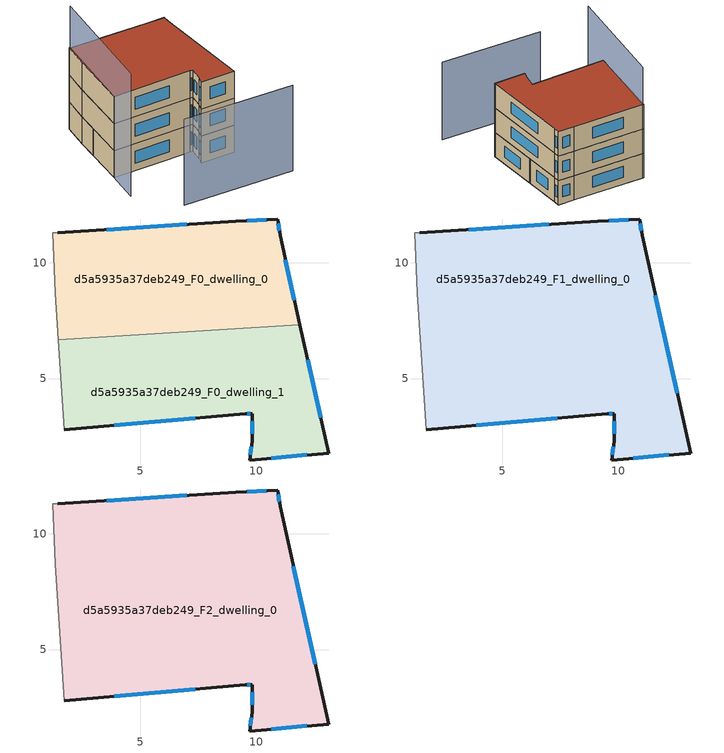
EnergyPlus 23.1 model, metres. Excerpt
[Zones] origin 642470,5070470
d5a5935a37deb249_F0_dwelling_0
 floor ground (EU_floor_Construction): 11.89,7.33 11.03,11.19 10.93,11.89 9.13,11.79 1.42,11.29 1.22,11.29 1.32,8.69 1.46,6.67 z0
 wall outside (EU_wall_Construction): 1.42,11.29 9.13,11.79 10.93,11.89 11.03,11.19 11.89,7.33 z0:3
 wall adiabatic (EU_wall_Construction): 1.46,6.67 1.32,8.69 1.22,11.29 1.42,11.29 z0:3
 wall to d5a5935a37deb249_F0_dwelling_1 (EU_wall_Construction): 11.89,7.33 1.46,6.67 z0:3
 window (EU_Window_Construction): 3.54,11.43 7.01,11.65 / 9.62,11.82 10.43,11.86 / 10.96,11.7 11,11.38 / 11.27,10.13 11.65,8.39 z0.83:2.17
d5a5935a37deb249_F0_dwelling_1
 floor ground (EU_floor_Construction): 13.13,1.78 11.89,7.33 1.46,6.67 1.72,2.79 9.53,3.49 9.82,3.49 9.82,2.28 9.72,1.48 z0
 wall outside (EU_wall_Construction): 11.89,7.33 13.13,1.78 9.72,1.48 9.82,2.28 9.82,3.49 9.53,3.49 1.72,2.79 z0:3
 wall adiabatic (EU_wall_Construction): 1.72,2.79 1.46,6.67 z0:3
 window (EU_Window_Construction): 7.38,3.29 3.87,2.98 / 12.23,5.8 12.79,3.31 / 12.19,1.7 10.66,1.57 / 9.75,1.7 9.8,2.06 / 9.82,2.61 9.82,3.15 / 9.74,3.49 9.61,3.49 z0.83:2.17
d5a5935a37deb249_F1_dwelling_0
 floor to d5a5935a37deb249_F0_dwelling_0 (EU_floor_Construction): 11.89,7.33 11.03,11.19 10.93,11.89 9.13,11.79 1.42,11.29 1.22,11.29 1.32,8.69 1.46,6.67 z3
 floor to d5a5935a37deb249_F0_dwelling_1 (EU_floor_Construction): 13.13,1.78 11.89,7.33 1.46,6.67 1.72,2.79 9.52,3.49 9.82,3.49 9.82,2.28 9.72,1.48 z3
 wall outside (EU_wall_Construction): 1.42,11.29 9.13,11.79 10.93,11.89 11.03,11.19 13.13,1.78 9.72,1.48 9.82,2.28 9.82,3.49 9.53,3.49 1.72,2.79 z3:6
 wall adiabatic (EU_wall_Construction): 1.72,2.79 1.32,8.69 1.22,11.29 1.42,11.29 z3:6
 window (EU_Window_Construction): 7.38,3.29 3.87,2.98 / 3.54,11.43 7.01,11.65 / 9.62,11.82 10.43,11.86 / 10.96,11.7 11,11.38 / 11.61,8.6 12.55,4.37 / 12.19,1.7 10.66,1.57 / 9.75,1.7 9.8,2.06 / 9.82,2.61 9.82,3.15 / 9.74,3.49 9.61,3.49 z3.83:5.17
d5a5935a37deb249_F2_dwelling_0
 floor to d5a5935a37deb249_F1_dwelling_0 (EU_floor_Construction): 13.13,1.78 11.03,11.19 10.93,11.89 9.13,11.79 1.42,11.29 1.22,11.29 1.32,8.69 1.72,2.79 9.52,3.49 9.82,3.49 9.82,2.28 9.72,1.48 z6
 wall outside (EU_wall_Construction): 1.42,11.29 9.13,11.79 10.93,11.89 11.03,11.19 13.13,1.78 9.72,1.48 9.82,2.28 9.82,3.49 9.53,3.49 1.72,2.79 z6:9
 wall adiabatic (EU_wall_Construction): 1.72,2.79 1.32,8.69 1.22,11.29 1.42,11.29 z6:9
 window (EU_Window_Construction): 7.38,3.29 3.87,2.98 / 3.54,11.43 7.01,11.65 / 9.62,11.82 10.43,11.86 / 10.96,11.7 11,11.38 / 11.61,8.6 12.55,4.37 / 12.19,1.7 10.66,1.57 / 9.75,1.7 9.8,2.06 / 9.82,2.61 9.82,3.15 / 9.74,3.49 9.61,3.49 z6.83:8.17
 roof outside (EU_roof_Construction): 10.93,11.89 11.03,11.19 13.13,1.78 9.72,1.48 9.82,2.28 9.82,3.49 9.53,3.49 1.72,2.79 1.32,8.69 1.22,11.29 1.42,11.29 9.13,11.79 z9
shading: 1.34,11.3 1.86,-0.39 z0:13.6; 5.62,-3.62 16.69,-3.03 z0:9.5
[Building]
EU S2 Campaign: North Axis=0; Terrain=City; Solar Distribution=FullExterior
[Site:Location]
Lyon-Bron: Latitude=45.75; Longitude=5; Time Zone=1; Elevation=198
[SizingPeriod:WeatherFileDays]
AnnualSizingPeriod: Begin Month=1; Begin Day of Month=1; End Month=12; End Day of Month=31; Day of Week for Start Day=Monday; Use Weather File Daylight Saving Period=No; Use Weather File Rain and Snow Indicators=No
[MATERIAL]
EU_InternalMass_Material: Roughness=MediumRough; Thickness=0.1; Conductivity=1; Density=1800; Specific Heat=900; Thermal Absorptance=0.9; Solar Absorptance=0.7; Visible Absorptance=0.7
[MATERIAL:NOMASS] Roughness=MediumRough; Thermal Absorptance=0.9; Solar Absorptance=0.7; Visible Absorptance=0.7
Name | Thermal Resistance
EU_wall_NoMass | 0.87146
EU_roof_NoMass | 0.842276
EU_floor_NoMass | 0.496999
[WINDOWMATERIAL:SIMPLEGLAZINGSYSTEM]
EU_Window_SimpleGlazing: UFactor=2.2525; Solar Heat Gain Coefficient=0.76; Visible Transmittance=0.76
[CONSTRUCTION]
EU_wall_Construction: EU_wall_NoMass
EU_roof_Construction: EU_roof_NoMass
EU_floor_Construction: EU_floor_NoMass
EU_InternalMass_Construction: EU_InternalMass_Material
EU_Window_Construction: EU_Window_SimpleGlazing
[ZONE] Type=1; Multiplier=1; Ceiling Height=autocalculate; Floor Area=autocalculate; Part of Total Floor Area=Yes
Name | Volume
d5a5935a37deb249_F0_dwelling_0 | 139.704
d5a5935a37deb249_F1_dwelling_0 | 279.4
d5a5935a37deb249_F2_dwelling_0 | 279.401
d5a5935a37deb249_F0_dwelling_1 | 139.698
[INTERNALMASS] Construction=EU_InternalMass_Construction
Name | Zone or ZoneList | Surface Area
d5a5935a37deb249_F0_dwelling_0_EU_InternalMass | d5a5935a37deb249_F0_dwelling_0 | 46.5677
d5a5935a37deb249_F0_dwelling_1_EU_InternalMass | d5a5935a37deb249_F0_dwelling_1 | 46.566
d5a5935a37deb249_F1_dwelling_0_EU_InternalMass | d5a5935a37deb249_F1_dwelling_0 | 93.1331
d5a5935a37deb249_F2_dwelling_0_EU_InternalMass | d5a5935a37deb249_F2_dwelling_0 | 93.1331
[OTHEREQUIPMENT] Fuel Type=Electricity; Design Level Calculation Method=Watts/Area; Power per Zone Floor Area=1; Fraction Latent=0; Fraction Radiant=0; Fraction Lost=0; Carbon Dioxide Generation Rate=0; EndUse Subcategory=EU_Step8_InternalGains
Name | Zone or ZoneList or Space or SpaceList | Schedule
EU_Step8_InternalGain_d5a5935a37deb249_F0_dwelling_0_f000 | d5a5935a37deb249_F0_dwelling_0 | EU_Step8_GainSchedule_d5a5935a37deb249_F0_dwelling_0_f000
EU_Step8_InternalGain_d5a5935a37deb249_F0_dwelling_1_f000 | d5a5935a37deb249_F0_dwelling_1 | EU_Step8_GainSchedule_d5a5935a37deb249_F0_dwelling_1_f000
EU_Step8_InternalGain_d5a5935a37deb249_F1_dwelling_0_f000 | d5a5935a37deb249_F1_dwelling_0 | EU_Step8_GainSchedule_d5a5935a37deb249_F1_dwelling_0_f000
EU_Step8_InternalGain_d5a5935a37deb249_F2_dwelling_0_f000 | d5a5935a37deb249_F2_dwelling_0 | EU_Step8_GainSchedule_d5a5935a37deb249_F2_dwelling_0_f000
[ZONEVENTILATION:DESIGNFLOWRATE] Schedule=EU_AlwaysOn; Design Flow Rate Calculation Method=AirChanges/Hour; Air Changes per Hour=0.425; Ventilation Type=Natural; Fan Pressure Rise=0; Fan Total Efficiency=1; Constant Term Coefficient=1; Temperature Term Coefficient=0; Velocity Term Coefficient=0; Velocity Squared Term Coefficient=0; Minimum Indoor Temperature=-100; Maximum Indoor Temperature=100; Delta Temperature=-100; Minimum Outdoor Temperature=-100; Maximum Outdoor Temperature=100; Maximum Wind Speed=40
Name | Zone or ZoneList or Space or SpaceList
EU_ConstantAir_d5a5935a37deb249_F0_dwelling_0 | d5a5935a37deb249_F0_dwelling_0
EU_ConstantAir_d5a5935a37deb249_F0_dwelling_1 | d5a5935a37deb249_F0_dwelling_1
EU_ConstantAir_d5a5935a37deb249_F1_dwelling_0 | d5a5935a37deb249_F1_dwelling_0
EU_ConstantAir_d5a5935a37deb249_F2_dwelling_0 | d5a5935a37deb249_F2_dwelling_0
[HVACTEMPLATE:THERMOSTAT] Constant Heating Setpoint=20; Constant Cooling Setpoint=50
EU_HeatOnly_d5a5935a37deb249_F0_dwelling_0; EU_HeatOnly_d5a5935a37deb249_F0_dwelling_1; EU_HeatOnly_d5a5935a37deb249_F1_dwelling_0; EU_HeatOnly_d5a5935a37deb249_F2_dwelling_0
[HVACTEMPLATE:ZONE:IDEALLOADSAIRSYSTEM] System Availability Schedule=EU_AlwaysOn; Maximum Heating Supply Air Temperature=50; Minimum Cooling Supply Air Temperature=13; Maximum Heating Supply Air Humidity Ratio=0.0156; Minimum Cooling Supply Air Humidity Ratio=0.0077; Heating Limit=NoLimit; Cooling Limit=NoLimit; Heating Availability Schedule=EU_AlwaysOn; Cooling Availability Schedule=EU_CoolingOff; Dehumidification Control Type=ConstantSensibleHeatRatio; Cooling Sensible Heat Ratio=0.7; Dehumidification Setpoint=60; Humidification Control Type=None; Humidification Setpoint=30; Outdoor Air Method=None; Outdoor Air Flow Rate per Person=0.00944; Outdoor Air Flow Rate per Zone Floor Area=0; Outdoor Air Flow Rate per Zone=0; Demand Controlled Ventilation Type=None; Outdoor Air Economizer Type=NoEconomizer; Heat Recovery Type=None; Sensible Heat Recovery Effectiveness=0.7; Latent Heat Recovery Effectiveness=0.65
Name | Template Thermostat
d5a5935a37deb249_F0_dwelling_0 | EU_HeatOnly_d5a5935a37deb249_F0_dwelling_0
d5a5935a37deb249_F0_dwelling_1 | EU_HeatOnly_d5a5935a37deb249_F0_dwelling_1
d5a5935a37deb249_F1_dwelling_0 | EU_HeatOnly_d5a5935a37deb249_F1_dwelling_0
d5a5935a37deb249_F2_dwelling_0 | EU_HeatOnly_d5a5935a37deb249_F2_dwelling_0
[SIZING:ZONE] Zone Cooling Design Supply Air Temperature Input Method=SupplyAirTemperature; Zone Cooling Design Supply Air Temperature=13; Zone Heating Design Supply Air Temperature Input Method=SupplyAirTemperature; Zone Heating Design Supply Air Temperature=50; Zone Cooling Design Supply Air Humidity Ratio=0.008; Zone Heating Design Supply Air Humidity Ratio=0.008; Cooling Design Air Flow Method=DesignDay; Cooling Design Air Flow Rate=0; Cooling Minimum Air Flow per Zone Floor Area=0.000762; Cooling Minimum Air Flow=0; Cooling Minimum Air Flow Fraction=0.2; Heating Design Air Flow Method=DesignDay; Heating Design Air Flow Rate=0; Heating Maximum Air Flow per Zone Floor Area=0.002032; Heating Maximum Air Flow=0.141576; Heating Maximum Air Flow Fraction=0.3; Account for Dedicated Outdoor Air System=No; Dedicated Outdoor Air System Control Strategy=NeutralSupplyAir; Dedicated Outdoor Air Low Setpoint Temperature for Design=autosize; Dedicated Outdoor Air High Setpoint Temperature for Design=autosize; Zone Load Sizing Method=Sensible Load Only No Latent Load; Zone Latent Cooling Design Supply Air Humidity Ratio Input Method=HumidityRatioDifference; Zone Cooling Design Supply Air Humidity Ratio Difference=0.005; Zone Latent Heating Design Supply Air Humidity Ratio Input Method=HumidityRatioDifference; Zone Humidification Design Supply Air Humidity Ratio Difference=0.005
d5a5935a37deb249_F0_dwelling_0; d5a5935a37deb249_F0_dwelling_1; d5a5935a37deb249_F1_dwelling_0; d5a5935a37deb249_F2_dwelling_0
[SCHEDULE:CONSTANT]
Name | Hourly Value
EU_AlwaysOn | 1
EU_CoolingOff | 0
[SCHEDULE:FILE] Column Number=1; Rows to Skip at Top=0; Number of Hours of Data=8760; Column Separator=Comma; Interpolate to Timestep=No; Minutes per Item=60; Adjust Schedule for Daylight Savings=Yes
Name | File
EU_Step8_GainSchedule_d5a5935a37deb249_F0_dwelling_0_f000 | ../../schedules/d5a5935a37deb249/d5a5935a37deb249_F0_dwelling_0_f000_gain.csv
EU_Step8_GainSchedule_d5a5935a37deb249_F0_dwelling_1_f000 | ../../schedules/d5a5935a37deb249/d5a5935a37deb249_F0_dwelling_1_f000_gain.csv
EU_Step8_GainSchedule_d5a5935a37deb249_F1_dwelling_0_f000 | ../../schedules/d5a5935a37deb249/d5a5935a37deb249_F1_dwelling_0_f000_gain.csv
EU_Step8_GainSchedule_d5a5935a37deb249_F2_dwelling_0_f000 | ../../schedules/d5a5935a37deb249/d5a5935a37deb249_F2_dwelling_0_f000_gain.csv
